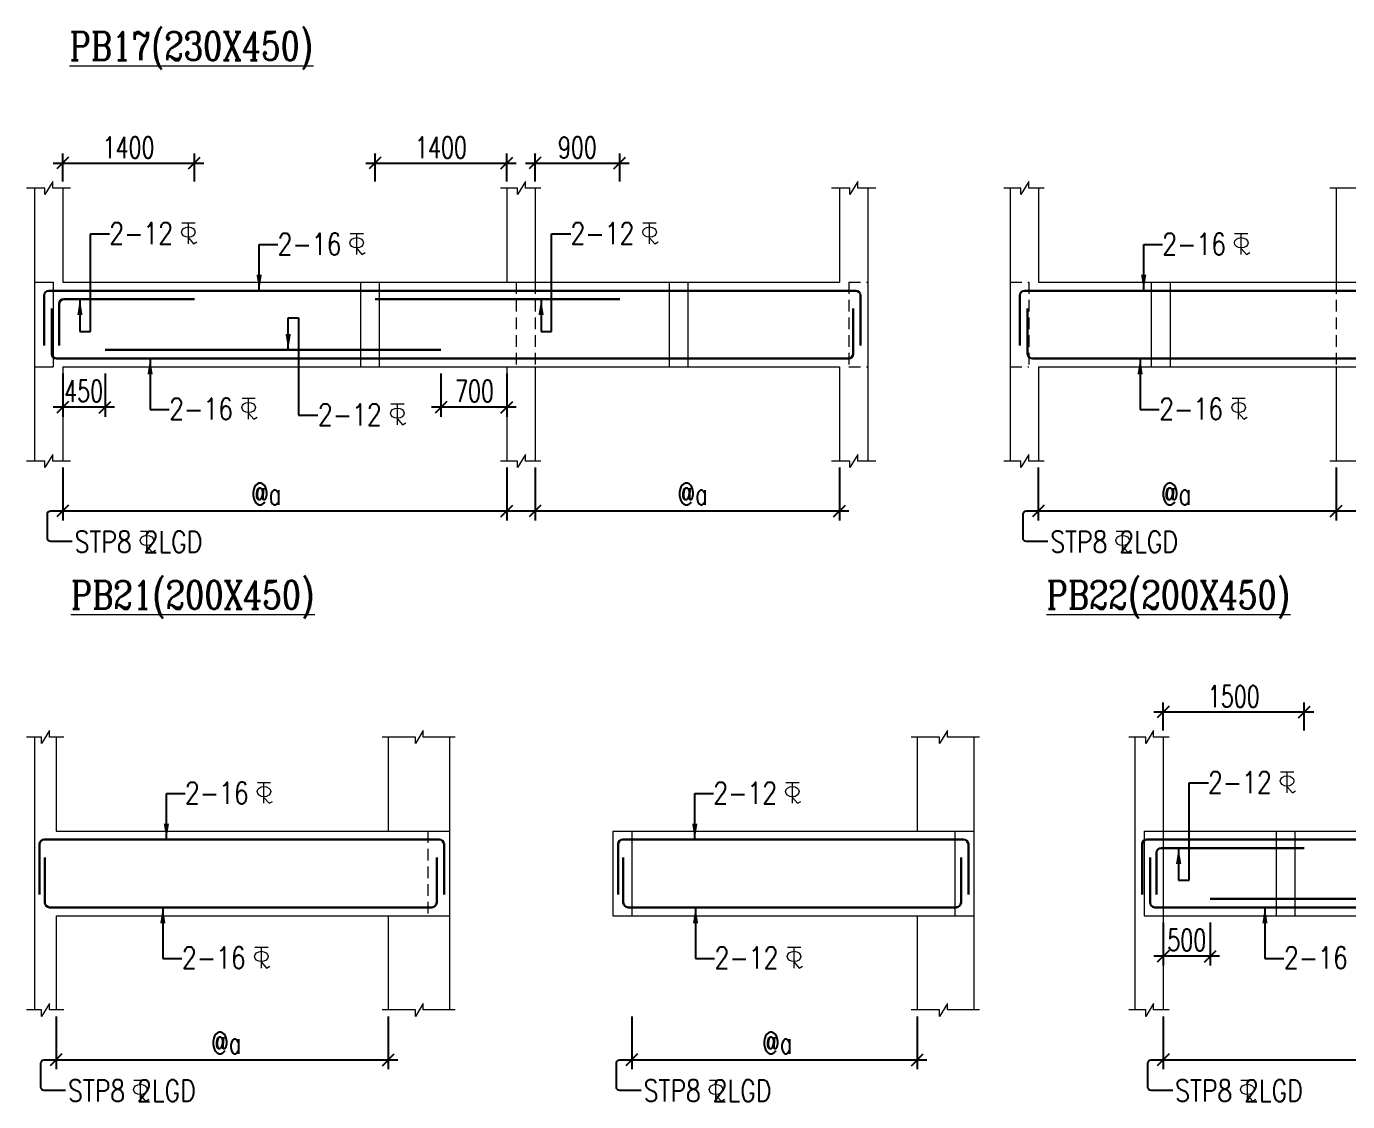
# Model space of a CAD drawing. Header units: millimetres. Extents: x 1277257 to 1543892, y 206696 to 309376.
# Drawn here: x 1479932 to 1493973, y 235588 to 247012 of the extents above; entities that cross this region are included whole.
import ezdxf

# ---------------------------------------------------------------- set-up
doc = ezdxf.new("R2010")
doc.units = ezdxf.units.MM
doc.header["$LTSCALE"] = 500
doc.header["$MEASUREMENT"] = 0
doc.header["$PDMODE"] = 34
doc.linetypes.add('HIDDEN', pattern=[0.375, 0.25, -0.125])
doc.layers.get('Defpoints').update_dxf_attribs({"lineweight": 0})
for name, color, linetype, lineweight in [('BEAM ELE', 2, 'Continuous', 15), ('DIM', 1, 'Continuous', 20), ('TAXT', 3, 'Continuous', 15), ('TEXT', 7, 'Continuous', 13), ('TEXT2', 3, 'Continuous', 15), ('TOWER AREA BEAM..', 3, 'Continuous', 20)]:
    doc.layers.add(name, color=color, linetype=linetype, lineweight=lineweight)
for name, color, linetype in [('D', 10, 'Continuous'), ('ST DIM.', 1, 'Continuous'), ('STEEL', 1, 'Continuous')]:
    doc.layers.add(name, color=color, linetype=linetype)
doc.styles.add('2MM', font='romans.shx', dxfattribs={"width": 0.7})
doc.styles.add('BHTESHT$0$HSCC2', font='romanc.shx')
doc.styles.add('haider', font='romans.shx')
doc.dimstyles.new('SHUIB MOD.', dxfattribs={"dimtxt": 230, "dimasz": 130, "dimexe": 100, "dimexo": 70, "dimgap": 50, "dimtad": 2, "dimdec": 0, "dimzin": 4, "dimdsep": 46, "dimtxsty": '2MM', "dimblk": 'OBLIQUE', "dimcen": 0.09, "dimdle": 100, "dimclrd": 1, "dimclre": 1, "dimclrt": 3, "dimadec": 0, "dimazin": 0, "dimtfac": 1, "dimtdec": 0, "dimtix": 1, "dimtmove": 2, "dimatfit": 3, "dimfxl": 100, "dimtolj": 1, "dimlwd": -1, "dimarcsym": 0})

# ---------------------------------------------------------------- blocks, each defined once
blk = doc.blocks.new('_Oblique')
at = {"color": 0, "linetype": 'ByBlock', "lineweight": -2}
blk.add_line((-0.5, -0.5), (0.5, 0.5), dxfattribs=at)
blk = doc.blocks.new('A$C76682FD6')
at = {"layer": 'TEXT', "color": 3, "ltscale": 0.2}
for p, q in [((143, 219, -1), (2, 219, -1)), ((72, 0, -1), (72, 219, -1)), ((72, 63, -1), (128, 0, -1)), ((128, 0, -1), (162, 21))]:
    blk.add_line(p, q, dxfattribs=at)
blk.add_ellipse((72, 124, -1), major_axis=(72.3, 0), ratio=0.753223, dxfattribs=at)
blk = doc.blocks.new('*D137')
at = {"layer": 'Defpoints', "color": 0, "ltscale": 100, "transparency": 16777216}
for p in [(1480318, 242394, 6), (1485038, 242394, 6), (1485038, 241863)]:
    blk.add_point(p, dxfattribs=at)
at = {"layer": 'ST DIM.', "color": 1, "lineweight": -2, "ltscale": 100, "transparency": 16777216}
for p, q in [((1480318, 242324), (1480318, 241763)), ((1485038, 242324), (1485038, 241763))]:
    blk.add_line(p, q, dxfattribs=at)
at = {"layer": 'ST DIM.', "color": 1, "ltscale": 100, "transparency": 16777216}
blk.add_line((1480218, 241863), (1485138, 241863), dxfattribs=at)
at = {"layer": 'ST DIM.', "color": 1, "ltscale": 100, "transparency": 16777216, "xscale": 125, "yscale": 125, "zscale": 125, "rotation": 180}
blk.add_blockref('_Oblique', (1480318, 241863), dxfattribs=at)
at = {"layer": 'ST DIM.', "color": 1, "ltscale": 100, "transparency": 16777216, "xscale": 125, "yscale": 125, "zscale": 125}
blk.add_blockref('_Oblique', (1485038, 241863), dxfattribs=at)
at = {"layer": 'ST DIM.', "color": 3, "ltscale": 100, "transparency": 16777216, "insert": (1482480, 242044), "char_height": 230, "attachment_point": 5, "style": '2MM'}
blk.add_mtext('\\A1;@a', dxfattribs=at)
blk = doc.blocks.new('*D138')
at = {"layer": 'Defpoints', "color": 0, "ltscale": 100, "transparency": 16777216}
for p in [(1485338, 242394, 6), (1488573, 242394, 6), (1488573, 241863)]:
    blk.add_point(p, dxfattribs=at)
at = {"layer": 'ST DIM.', "color": 1, "lineweight": -2, "ltscale": 100, "transparency": 16777216}
for p, q in [((1485338, 242324), (1485338, 241763)), ((1488573, 242324), (1488573, 241763))]:
    blk.add_line(p, q, dxfattribs=at)
at = {"layer": 'ST DIM.', "color": 1, "ltscale": 100, "transparency": 16777216}
blk.add_line((1485238, 241863), (1488673, 241863), dxfattribs=at)
at = {"layer": 'ST DIM.', "color": 1, "ltscale": 100, "transparency": 16777216, "xscale": 125, "yscale": 125, "zscale": 125, "rotation": 180}
blk.add_blockref('_Oblique', (1485338, 241863), dxfattribs=at)
at = {"layer": 'ST DIM.', "color": 1, "ltscale": 100, "transparency": 16777216, "xscale": 125, "yscale": 125, "zscale": 125}
blk.add_blockref('_Oblique', (1488573, 241863), dxfattribs=at)
at = {"layer": 'ST DIM.', "color": 3, "ltscale": 100, "transparency": 16777216, "insert": (1487012, 242044), "char_height": 230, "attachment_point": 5, "style": '2MM'}
blk.add_mtext('\\A1;@a', dxfattribs=at)
blk = doc.blocks.new('*D139')
at = {"layer": 'Defpoints', "color": 0, "ltscale": 100, "transparency": 16777216}
for p in [(1490686, 242394, 6), (1493851, 242394, 6), (1493851, 241863)]:
    blk.add_point(p, dxfattribs=at)
at = {"layer": 'ST DIM.', "color": 1, "lineweight": -2, "ltscale": 100, "transparency": 16777216}
for p, q in [((1490686, 242324), (1490686, 241763)), ((1493851, 242324), (1493851, 241763))]:
    blk.add_line(p, q, dxfattribs=at)
at = {"layer": 'ST DIM.', "color": 1, "ltscale": 100, "transparency": 16777216}
blk.add_line((1490586, 241863), (1493951, 241863), dxfattribs=at)
at = {"layer": 'ST DIM.', "color": 1, "ltscale": 100, "transparency": 16777216, "xscale": 125, "yscale": 125, "zscale": 125, "rotation": 180}
blk.add_blockref('_Oblique', (1490686, 241863), dxfattribs=at)
at = {"layer": 'ST DIM.', "color": 1, "ltscale": 100, "transparency": 16777216, "xscale": 125, "yscale": 125, "zscale": 125}
blk.add_blockref('_Oblique', (1493851, 241863), dxfattribs=at)
at = {"layer": 'ST DIM.', "color": 3, "ltscale": 100, "transparency": 16777216, "insert": (1492150, 242044), "char_height": 230, "attachment_point": 5, "style": '2MM'}
blk.add_mtext('\\A1;@a', dxfattribs=at)
blk = doc.blocks.new('*D154')
at = {"layer": 'Defpoints', "color": 0, "ltscale": 100, "transparency": 16777216}
for p in [(1480248, 236561, 6), (1483778, 236561, 6), (1483778, 236031)]:
    blk.add_point(p, dxfattribs=at)
at = {"layer": 'ST DIM.', "color": 1, "lineweight": -2, "ltscale": 100, "transparency": 16777216}
for p, q in [((1480248, 236491), (1480248, 235931)), ((1483778, 236491), (1483778, 235931))]:
    blk.add_line(p, q, dxfattribs=at)
at = {"layer": 'ST DIM.', "color": 1, "ltscale": 100, "transparency": 16777216}
blk.add_line((1480148, 236031), (1483878, 236031), dxfattribs=at)
at = {"layer": 'ST DIM.', "color": 1, "ltscale": 100, "transparency": 16777216, "xscale": 125, "yscale": 125, "zscale": 125, "rotation": 180}
blk.add_blockref('_Oblique', (1480248, 236031), dxfattribs=at)
at = {"layer": 'ST DIM.', "color": 1, "ltscale": 100, "transparency": 16777216, "xscale": 125, "yscale": 125, "zscale": 125}
blk.add_blockref('_Oblique', (1483778, 236031), dxfattribs=at)
at = {"layer": 'ST DIM.', "color": 3, "ltscale": 100, "transparency": 16777216, "insert": (1482055, 236211), "char_height": 230, "attachment_point": 5, "style": '2MM'}
blk.add_mtext('\\A1;@a', dxfattribs=at)
blk = doc.blocks.new('*D155')
at = {"layer": 'Defpoints', "color": 0, "ltscale": 100, "transparency": 16777216}
for p in [(1486365, 236561, 6), (1489400, 236561, 6), (1489400, 236031)]:
    blk.add_point(p, dxfattribs=at)
at = {"layer": 'ST DIM.', "color": 1, "lineweight": -2, "ltscale": 100, "transparency": 16777216}
for p, q in [((1486365, 236491), (1486365, 235931)), ((1489400, 236491), (1489400, 235931))]:
    blk.add_line(p, q, dxfattribs=at)
at = {"layer": 'ST DIM.', "color": 1, "ltscale": 100, "transparency": 16777216}
blk.add_line((1486265, 236031), (1489500, 236031), dxfattribs=at)
at = {"layer": 'ST DIM.', "color": 1, "ltscale": 100, "transparency": 16777216, "xscale": 125, "yscale": 125, "zscale": 125, "rotation": 180}
blk.add_blockref('_Oblique', (1486365, 236031), dxfattribs=at)
at = {"layer": 'ST DIM.', "color": 1, "ltscale": 100, "transparency": 16777216, "xscale": 125, "yscale": 125, "zscale": 125}
blk.add_blockref('_Oblique', (1489400, 236031), dxfattribs=at)
at = {"layer": 'ST DIM.', "color": 3, "ltscale": 100, "transparency": 16777216, "insert": (1487911, 236211), "char_height": 230, "attachment_point": 5, "style": '2MM'}
blk.add_mtext('\\A1;@a', dxfattribs=at)
blk = doc.blocks.new('*D156')
at = {"layer": 'Defpoints', "color": 0, "ltscale": 100, "transparency": 16777216}
for p in [(1492013, 236561, 6), (1497113, 236561, 6), (1497113, 236031)]:
    blk.add_point(p, dxfattribs=at)
at = {"layer": 'ST DIM.', "color": 1, "lineweight": -2, "ltscale": 100, "transparency": 16777216}
for p, q in [((1492013, 236491), (1492013, 235931)), ((1497113, 236491), (1497113, 235931))]:
    blk.add_line(p, q, dxfattribs=at)
at = {"layer": 'ST DIM.', "color": 1, "ltscale": 100, "transparency": 16777216}
blk.add_line((1491913, 236031), (1497213, 236031), dxfattribs=at)
at = {"layer": 'ST DIM.', "color": 1, "ltscale": 100, "transparency": 16777216, "xscale": 125, "yscale": 125, "zscale": 125, "rotation": 180}
blk.add_blockref('_Oblique', (1492013, 236031), dxfattribs=at)
at = {"layer": 'ST DIM.', "color": 1, "ltscale": 100, "transparency": 16777216, "xscale": 125, "yscale": 125, "zscale": 125}
blk.add_blockref('_Oblique', (1497113, 236031), dxfattribs=at)
at = {"layer": 'ST DIM.', "color": 3, "ltscale": 100, "transparency": 16777216, "insert": (1494777, 236211), "char_height": 230, "attachment_point": 5, "style": '2MM'}
blk.add_mtext('\\A1;@a', dxfattribs=at)
blk = doc.blocks.new('*D234')
at = {"layer": 'Defpoints', "color": 0, "ltscale": 100, "transparency": 16777216}
for p in [(1480318, 243394), (1480768, 243394), (1480318, 242965)]:
    blk.add_point(p, dxfattribs=at)
at = {"layer": 'ST DIM.', "color": 1, "lineweight": -2, "ltscale": 100, "transparency": 16777216}
for p, q in [((1480318, 243324), (1480318, 242865)), ((1480768, 243324), (1480768, 242865))]:
    blk.add_line(p, q, dxfattribs=at)
at = {"layer": 'ST DIM.', "color": 1, "ltscale": 100, "transparency": 16777216}
blk.add_line((1480868, 242965), (1480218, 242965), dxfattribs=at)
at = {"layer": 'ST DIM.', "color": 1, "ltscale": 100, "transparency": 16777216, "xscale": 125, "yscale": 125, "zscale": 125, "rotation": 180}
blk.add_blockref('_Oblique', (1480318, 242965), dxfattribs=at)
at = {"layer": 'ST DIM.', "color": 1, "ltscale": 100, "transparency": 16777216, "xscale": 125, "yscale": 125, "zscale": 125}
blk.add_blockref('_Oblique', (1480768, 242965), dxfattribs=at)
at = {"layer": 'ST DIM.', "color": 3, "ltscale": 100, "transparency": 16777216, "insert": (1480540, 243137), "char_height": 230, "attachment_point": 5, "style": '2MM'}
blk.add_mtext('\\A1;450', dxfattribs=at)
blk = doc.blocks.new('*D235')
at = {"layer": 'Defpoints', "color": 0, "ltscale": 100, "transparency": 16777216}
for p in [(1484338, 243394), (1485038, 243394), (1484338, 242965)]:
    blk.add_point(p, dxfattribs=at)
at = {"layer": 'ST DIM.', "color": 1, "lineweight": -2, "ltscale": 100, "transparency": 16777216}
for p, q in [((1484338, 243324), (1484338, 242865)), ((1485038, 243324), (1485038, 242865))]:
    blk.add_line(p, q, dxfattribs=at)
at = {"layer": 'ST DIM.', "color": 1, "ltscale": 100, "transparency": 16777216}
blk.add_line((1485138, 242965), (1484238, 242965), dxfattribs=at)
at = {"layer": 'ST DIM.', "color": 1, "ltscale": 100, "transparency": 16777216, "xscale": 125, "yscale": 125, "zscale": 125, "rotation": 180}
blk.add_blockref('_Oblique', (1484338, 242965), dxfattribs=at)
at = {"layer": 'ST DIM.', "color": 1, "ltscale": 100, "transparency": 16777216, "xscale": 125, "yscale": 125, "zscale": 125}
blk.add_blockref('_Oblique', (1485038, 242965), dxfattribs=at)
at = {"layer": 'ST DIM.', "color": 3, "ltscale": 100, "transparency": 16777216, "insert": (1484694, 243137), "char_height": 230, "attachment_point": 5, "style": '2MM'}
blk.add_mtext('\\A1;700', dxfattribs=at)
blk = doc.blocks.new('*D239')
at = {"layer": 'Defpoints', "color": 0, "ltscale": 100, "transparency": 16777216}
for p in [(1492013, 237561), (1492513, 237561), (1492013, 237132)]:
    blk.add_point(p, dxfattribs=at)
at = {"layer": 'ST DIM.', "color": 1, "lineweight": -2, "ltscale": 100, "transparency": 16777216}
for p, q in [((1492013, 237491), (1492013, 237032)), ((1492513, 237491), (1492513, 237032))]:
    blk.add_line(p, q, dxfattribs=at)
at = {"layer": 'ST DIM.', "color": 1, "ltscale": 100, "transparency": 16777216}
blk.add_line((1492613, 237132), (1491913, 237132), dxfattribs=at)
at = {"layer": 'ST DIM.', "color": 1, "ltscale": 100, "transparency": 16777216, "xscale": 125, "yscale": 125, "zscale": 125, "rotation": 180}
blk.add_blockref('_Oblique', (1492013, 237132), dxfattribs=at)
at = {"layer": 'ST DIM.', "color": 1, "ltscale": 100, "transparency": 16777216, "xscale": 125, "yscale": 125, "zscale": 125}
blk.add_blockref('_Oblique', (1492513, 237132), dxfattribs=at)
at = {"layer": 'ST DIM.', "color": 3, "ltscale": 100, "transparency": 16777216, "insert": (1492264, 237304), "char_height": 230, "attachment_point": 5, "style": '2MM'}
blk.add_mtext('\\A1;500', dxfattribs=at)
blk = doc.blocks.new('*D277')
at = {"layer": 'Defpoints', "color": 0, "ltscale": 100, "transparency": 16777216}
for p in [(1486238, 245560), (1485338, 245294), (1486238, 245294)]:
    blk.add_point(p, dxfattribs=at)
at = {"layer": 'ST DIM.', "color": 1, "lineweight": -2, "ltscale": 100, "transparency": 16777216}
for p, q in [((1485338, 245364), (1485338, 245660)), ((1486238, 245364), (1486238, 245660))]:
    blk.add_line(p, q, dxfattribs=at)
at = {"layer": 'ST DIM.', "color": 1, "ltscale": 100, "transparency": 16777216}
blk.add_line((1485238, 245560), (1486338, 245560), dxfattribs=at)
at = {"layer": 'ST DIM.', "color": 1, "ltscale": 100, "transparency": 16777216, "xscale": 125, "yscale": 125, "zscale": 125, "rotation": 180}
blk.add_blockref('_Oblique', (1485338, 245560), dxfattribs=at)
at = {"layer": 'ST DIM.', "color": 1, "ltscale": 100, "transparency": 16777216, "xscale": 125, "yscale": 125, "zscale": 125}
blk.add_blockref('_Oblique', (1486238, 245560), dxfattribs=at)
at = {"layer": 'ST DIM.', "color": 3, "ltscale": 100, "transparency": 16777216, "insert": (1485788, 245725), "char_height": 230, "attachment_point": 5, "style": '2MM'}
blk.add_mtext('\\A1;900', dxfattribs=at)
blk = doc.blocks.new('*D278')
at = {"layer": 'Defpoints', "color": 0, "ltscale": 100, "transparency": 16777216}
for p in [(1485038, 245560), (1483638, 245294), (1485038, 245294)]:
    blk.add_point(p, dxfattribs=at)
at = {"layer": 'ST DIM.', "color": 1, "lineweight": -2, "ltscale": 100, "transparency": 16777216}
for p, q in [((1483638, 245364), (1483638, 245660)), ((1485038, 245364), (1485038, 245660))]:
    blk.add_line(p, q, dxfattribs=at)
at = {"layer": 'ST DIM.', "color": 1, "ltscale": 100, "transparency": 16777216}
blk.add_line((1483538, 245560), (1485138, 245560), dxfattribs=at)
at = {"layer": 'ST DIM.', "color": 1, "ltscale": 100, "transparency": 16777216, "xscale": 125, "yscale": 125, "zscale": 125, "rotation": 180}
blk.add_blockref('_Oblique', (1483638, 245560), dxfattribs=at)
at = {"layer": 'ST DIM.', "color": 1, "ltscale": 100, "transparency": 16777216, "xscale": 125, "yscale": 125, "zscale": 125}
blk.add_blockref('_Oblique', (1485038, 245560), dxfattribs=at)
at = {"layer": 'ST DIM.', "color": 3, "ltscale": 100, "transparency": 16777216, "insert": (1484338, 245725), "char_height": 230, "attachment_point": 5, "style": '2MM'}
blk.add_mtext('\\A1;1400', dxfattribs=at)
blk = doc.blocks.new('*D279')
at = {"layer": 'Defpoints', "color": 0, "ltscale": 100, "transparency": 16777216}
for p in [(1481718, 245560), (1480318, 245294), (1481718, 245294)]:
    blk.add_point(p, dxfattribs=at)
at = {"layer": 'ST DIM.', "color": 1, "lineweight": -2, "ltscale": 100, "transparency": 16777216}
for p, q in [((1480318, 245364), (1480318, 245660)), ((1481718, 245364), (1481718, 245660))]:
    blk.add_line(p, q, dxfattribs=at)
at = {"layer": 'ST DIM.', "color": 1, "ltscale": 100, "transparency": 16777216}
blk.add_line((1480218, 245560), (1481818, 245560), dxfattribs=at)
at = {"layer": 'ST DIM.', "color": 1, "ltscale": 100, "transparency": 16777216, "xscale": 125, "yscale": 125, "zscale": 125, "rotation": 180}
blk.add_blockref('_Oblique', (1480318, 245560), dxfattribs=at)
at = {"layer": 'ST DIM.', "color": 1, "ltscale": 100, "transparency": 16777216, "xscale": 125, "yscale": 125, "zscale": 125}
blk.add_blockref('_Oblique', (1481718, 245560), dxfattribs=at)
at = {"layer": 'ST DIM.', "color": 3, "ltscale": 100, "transparency": 16777216, "insert": (1481018, 245725), "char_height": 230, "attachment_point": 5, "style": '2MM'}
blk.add_mtext('\\A1;1400', dxfattribs=at)
blk = doc.blocks.new('*D285')
at = {"layer": 'Defpoints', "color": 0, "ltscale": 100, "transparency": 16777216}
for p in [(1493513, 239727), (1492013, 239461), (1493513, 239461)]:
    blk.add_point(p, dxfattribs=at)
at = {"layer": 'ST DIM.', "color": 1, "lineweight": -2, "ltscale": 100, "transparency": 16777216}
for p, q in [((1492013, 239531), (1492013, 239827)), ((1493513, 239531), (1493513, 239827))]:
    blk.add_line(p, q, dxfattribs=at)
at = {"layer": 'ST DIM.', "color": 1, "ltscale": 100, "transparency": 16777216}
blk.add_line((1491913, 239727), (1493613, 239727), dxfattribs=at)
at = {"layer": 'ST DIM.', "color": 1, "ltscale": 100, "transparency": 16777216, "xscale": 125, "yscale": 125, "zscale": 125, "rotation": 180}
blk.add_blockref('_Oblique', (1492013, 239727), dxfattribs=at)
at = {"layer": 'ST DIM.', "color": 1, "ltscale": 100, "transparency": 16777216, "xscale": 125, "yscale": 125, "zscale": 125}
blk.add_blockref('_Oblique', (1493513, 239727), dxfattribs=at)
at = {"layer": 'ST DIM.', "color": 3, "ltscale": 100, "transparency": 16777216, "insert": (1492763, 239892), "char_height": 230, "attachment_point": 5, "style": '2MM'}
blk.add_mtext('\\A1;1500', dxfattribs=at)

msp = doc.modelspace()

# ---------------------------------------------------------------- linework, layer by layer
at = {"layer": 'BEAM ELE', "color": 3}
for points in [[(1480400.7, 245293.7), (1480213.6, 245293.7), (1480213.6, 245362.3), (1480129, 245225.7), (1480129, 245293.7), (1479932.5, 245293.7)], [(1485400.3, 245293.7), (1485236.6, 245293.7), (1485236.6, 245362.3), (1485152, 245225.7), (1485152, 245293.7), (1484971.6, 245293.7)], [(1488959.2, 245293.7), (1488767.6, 245293.7), (1488767.6, 245362.3), (1488683.1, 245225.7), (1488683.1, 245293.7), (1488487.5, 245293.7)], [(1490749.1, 245293.7), (1490585.4, 245293.7), (1490585.4, 245362.3), (1490500.8, 245225.7), (1490500.8, 245293.7), (1490320.4, 245293.7)], [(1494514.1, 245293.7), (1494204, 245293.7), (1494204, 245362.3), (1494119.4, 245225.7), (1494119.4, 245293.7), (1493785.4, 245293.7)], [(1480400.7, 242393.7), (1480213.6, 242393.7), (1480213.6, 242462.3), (1480129, 242325.7), (1480129, 242393.7), (1479932.5, 242393.7)], [(1485400.3, 242393.7), (1485236.6, 242393.7), (1485236.6, 242462.3), (1485152, 242325.7), (1485152, 242393.7), (1484971.6, 242393.7)], [(1488959.2, 242393.7), (1488767.6, 242393.7), (1488767.6, 242462.3), (1488683.1, 242325.7), (1488683.1, 242393.7), (1488487.5, 242393.7)], [(1490749.1, 242393.7), (1490585.4, 242393.7), (1490585.4, 242462.3), (1490500.8, 242325.7), (1490500.8, 242393.7), (1490320.4, 242393.7)], [(1494514.1, 242393.7), (1494204, 242393.7), (1494204, 242462.3), (1494119.4, 242325.7), (1494119.4, 242393.7), (1493785.4, 242393.7)], [(1480330.7, 239461.1), (1480176, 239461.1), (1480176, 239529.8), (1480091.5, 239393.1), (1480091.5, 239461.1), (1479932.5, 239461.1)], [(1484490.3, 239461.1), (1484150.2, 239461.1), (1484150.2, 239529.8), (1484065.7, 239393.1), (1484065.7, 239461.1), (1483711.6, 239461.1)], [(1490062.3, 239461.1), (1489722.2, 239461.1), (1489722.2, 239529.8), (1489637.7, 239393.1), (1489637.7, 239461.1), (1489333.6, 239461.1)], [(1492075.4, 239461.1), (1491911.7, 239461.1), (1491911.7, 239529.8), (1491827.2, 239393.1), (1491827.2, 239461.1), (1491646.7, 239461.1)], [(1480330.7, 236561.1), (1480176, 236561.1), (1480176, 236629.8), (1480091.5, 236493.1), (1480091.5, 236561.1), (1479932.5, 236561.1)], [(1484490.3, 236561.1), (1484150.2, 236561.1), (1484150.2, 236629.8), (1484065.7, 236493.1), (1484065.7, 236561.1), (1483711.6, 236561.1)], [(1490062.3, 236561.1), (1489722.2, 236561.1), (1489722.2, 236629.8), (1489637.7, 236493.1), (1489637.7, 236561.1), (1489333.6, 236561.1)], [(1492075.4, 236561.1), (1491911.7, 236561.1), (1491911.7, 236629.8), (1491827.2, 236493.1), (1491827.2, 236561.1), (1491646.7, 236561.1)]]:
    msp.add_lwpolyline(points, dxfattribs=at)
at = {"layer": 'ST DIM.', "elevation": -2.7}
for points in [[(1480418.9, 241538), (1480190.6, 241538, -0.4142136), (1480154.8, 241573.8), (1480154.8, 241827.4, -0.4142136), (1480190.6, 241863.1), (1487343.7, 241863.1)], [(1490787.7, 241538), (1490559.4, 241538, -0.4142136), (1490523.6, 241573.8), (1490523.6, 241827.4, -0.4142136), (1490559.4, 241863.1), (1494937, 241863.1)], [(1480348.9, 235705.4), (1480120.6, 235705.4, -0.4142136), (1480084.8, 235741.2), (1480084.8, 235994.8, -0.4142136), (1480120.6, 236030.6), (1480247.7, 236030.6)], [(1486466.2, 235705.4), (1486237.8, 235705.4, -0.4142136), (1486202, 235741.2), (1486202, 235994.8, -0.4142136), (1486237.8, 236030.6), (1486364.9, 236030.6)], [(1492114, 235705.4), (1491885.7, 235705.4, -0.4142136), (1491849.9, 235741.2), (1491849.9, 235994.8, -0.4142136), (1491885.7, 236030.6), (1498876.6, 236030.6)]]:
    msp.add_lwpolyline(points, format="xyb", dxfattribs=at)
at = {"layer": 'STEEL', "color": 4, "lineweight": 30, "ltscale": 10}
for p, q in [((1480170.2, 244203.7, -140.7), (1488746, 244203.7, -2346141.3)), ((1490539, 244203.7, -140.7), (1497224.5, 244203.7, -2346141.3)), ((1480120.2, 243620, -186.5), (1480120.2, 244153.7, -186.5)), ((1480280.3, 243620, -186.5), (1480280.3, 244063.7, -186.5)), ((1480330.3, 244113.7, -2512599.7), (1481717.7, 244113.7, -2792307)), ((1483637.7, 244113.7, -2308440.5), (1486237.7, 244113.7, -2792307)), ((1488795.9, 243620, -186.5), (1488795.9, 244153.7, -186.5)), ((1490489, 243620, -186.5), (1490489, 244153.7, -186.5)), ((1480203.8, 243533.7, -599978), (1480203.8, 244014.7, -599978)), ((1488717.8, 243533.7, -599978), (1488717.8, 244014.7, -599978)), ((1490572.6, 243533.7, -599978), (1490572.6, 244014.7, -599978)), ((1480253.8, 243483.7, -599942.4), (1488667.8, 243483.7, -2883032.6)), ((1480767.7, 243573.7, -2068947.1), (1484337.7, 243573.7, -2275799.9)), ((1490622.6, 243483.7, -599942.4), (1497146.2, 243483.7, -2883032.6)), ((1480072.8, 237787.4, -186.5), (1480072.8, 238321.1, -186.5)), ((1480122.8, 238371.1, -140.7), (1484320.7, 238371.1, -2346141.3)), ((1484370.5, 237787.4, -186.5), (1484370.5, 238321.1, -186.5)), ((1486220.1, 237787.4, -186.5), (1486220.1, 238321.1, -186.5)), ((1486270.1, 238371.1, -140.7), (1489892.7, 238371.1, -2346141.3)), ((1489942.6, 237787.4, -186.5), (1489942.6, 238321.1, -186.5)), ((1491790, 237787.4, -186.5), (1491790, 238321.1, -186.5)), ((1491840, 238371.1, -140.7), (1502706, 238371.1, -2346141.3)), ((1491990.4, 238281.1, -2620658.3), (1493512.8, 238281.1, -2792307)), ((1480128.6, 237701.1, -599978), (1480128.6, 238182.2, -599978)), ((1484292.4, 237701.1, -599978), (1484292.4, 238182.2, -599978)), ((1486275.8, 237701.1, -599978), (1486275.8, 238182.2, -599978)), ((1489864.5, 237701.1, -599978), (1489864.5, 238182.2, -599978)), ((1491873.6, 237701.1, -599978), (1491873.6, 238182.2, -599978)), ((1491940.4, 237787.4, -186.5), (1491940.4, 238231.1, -186.5)), ((1492512.8, 237741.1, -2068947.1), (1496362.8, 237741.1, -2273801.2)), ((1480178.6, 237651.1, -599942.4), (1484242.4, 237651.1, -2883032.6)), ((1486325.8, 237651.1, -599942.4), (1489814.5, 237651.1, -2883032.6)), ((1491923.6, 237651.1, -599942.4), (1502627.7, 237651.1, -2883032.6))]:
    msp.add_line(p, q, dxfattribs=at)
for centre, start, end in [((1480170.2, 244153.7, -186.5), 90, 180), ((1488745.9, 244153.7, -186.5), 0, 90), ((1490539, 244153.7, -186.5), 90, 180), ((1480330.3, 244063.7, -186.5), 90, 180), ((1480253.8, 243533.7, -599978), 180, 270), ((1488667.8, 243533.7, -599978), 270, 0), ((1490622.6, 243533.7, -599978), 180, 270), ((1480122.8, 238321.1, -186.5), 90, 180), ((1484320.5, 238321.1, -186.5), 0, 90), ((1486270.1, 238321.1, -186.5), 90, 180), ((1489892.6, 238321.1, -186.5), 0, 90), ((1491840, 238321.1, -186.5), 90, 180), ((1491990.4, 238231.1, -186.5), 90, 180), ((1480178.6, 237701.1, -599978), 180, 270), ((1484242.4, 237701.1, -599978), 270, 0), ((1486325.8, 237701.1, -599978), 180, 270), ((1489814.5, 237701.1, -599978), 270, 0), ((1491923.6, 237701.1, -599978), 180, 270)]:
    msp.add_arc(centre, 50, start, end, dxfattribs=at)
at = {"layer": 'TOWER AREA BEAM..'}
for p, q in [((1480017.7, 245293.7), (1480017.7, 242393.7)), ((1480317.7, 245293.7), (1480317.7, 244293.7)), ((1485037.7, 245293.7), (1485037.7, 244293.7)), ((1485337.7, 245293.7), (1485337.7, 244293.7)), ((1488572.7, 245293.7), (1488572.7, 244293.7)), ((1488872.7, 245293.7), (1488872.7, 242393.7)), ((1490386.5, 245293.7), (1490386.5, 242393.7)), ((1490686.5, 245293.7), (1490686.5, 244293.7)), ((1493851.5, 245293.7), (1493851.5, 244293.7)), ((1480017.7, 244293.7), (1480217.7, 244293.7)), ((1480217.7, 244293.7), (1480217.7, 243393.7)), ((1480317.7, 244293.7), (1488572.7, 244293.7)), ((1483482.7, 244293.7), (1483482.7, 243393.7)), ((1483682.7, 244293.7), (1483682.7, 243393.7)), ((1486762.6, 244293.7), (1486762.6, 243393.7)), ((1486962.6, 244293.7), (1486962.6, 243393.7)), ((1490686.5, 244293.7), (1497331.4, 244293.7)), ((1491886.5, 244293.7), (1491886.5, 243393.7)), ((1492086.5, 244293.7), (1492086.5, 243393.7)), ((1480017.7, 243393.7), (1480217.7, 243393.7)), ((1480317.7, 243393.7), (1480317.7, 242393.7)), ((1480317.7, 243393.7), (1488572.7, 243393.7)), ((1485037.7, 243393.7), (1485037.7, 242393.7)), ((1485337.7, 243393.7), (1485337.7, 242393.7)), ((1488572.7, 243393.7), (1488572.7, 242393.7)), ((1490686.5, 243393.7), (1490686.5, 242393.7)), ((1490686.5, 243393.7), (1497331.4, 243393.7)), ((1493851.5, 243393.7), (1493851.5, 242393.7)), ((1480017.7, 239461.1), (1480017.7, 236561.1)), ((1480247.7, 239461.1), (1480247.7, 238461.1)), ((1483777.6, 239461.1), (1483777.6, 238461.1)), ((1484427.6, 239461.1), (1484427.6, 238461.1)), ((1489399.7, 239461.1), (1489399.7, 238461.1)), ((1489999.7, 239461.1), (1489999.7, 238461.1)), ((1491712.8, 239461.1), (1491712.8, 236561.1)), ((1492012.8, 239461.1), (1492012.8, 238461.1)), ((1480247.7, 238461.1), (1484427.6, 238461.1)), ((1484427.6, 238461.1), (1484427.6, 236561.1)), ((1486164.9, 238461.1), (1486164.9, 237561.1)), ((1486164.9, 238461.1), (1489999.7, 238461.1)), ((1486364.9, 238461.1), (1486364.9, 237561.1)), ((1489799.7, 238461.1), (1489799.7, 237561.1)), ((1489999.7, 238461.1), (1489999.7, 236561.1)), ((1491812.8, 238461.1), (1492012.8, 238461.1)), ((1491812.8, 238461.1), (1491812.8, 237561.1)), ((1492012.8, 238461.1), (1492012.8, 237561.1)), ((1492012.8, 238461.1), (1502812.9, 238461.1)), ((1493212.8, 238461.1), (1493212.8, 237561.1)), ((1493412.8, 238461.1), (1493412.8, 237561.1)), ((1480247.7, 237561.1), (1480247.7, 236561.1)), ((1480247.7, 237561.1), (1484427.6, 237561.1)), ((1483777.6, 237561.1), (1483777.6, 236561.1)), ((1486164.9, 237561.1), (1489999.7, 237561.1)), ((1489399.7, 237561.1), (1489399.7, 236561.1)), ((1491812.8, 237561.1), (1492012.8, 237561.1)), ((1492012.8, 237561.1), (1492012.8, 236561.1)), ((1492012.8, 237561.1), (1502812.9, 237561.1))]:
    msp.add_line(p, q, dxfattribs=at)
at = {"layer": 'TOWER AREA BEAM..', "linetype": 'HIDDEN'}
for p, q in [((1485137.7, 244293.7), (1485137.7, 243393.7)), ((1485337.7, 244293.7), (1485337.7, 243393.7)), ((1488672.7, 244293.7), (1488672.7, 243393.7)), ((1488672.7, 244293.7), (1488872.7, 244293.7)), ((1490386.5, 244293.7), (1490586.5, 244293.7)), ((1490586.5, 244293.7), (1490586.5, 243393.7)), ((1493851.5, 244293.7), (1493851.5, 243393.7)), ((1488672.7, 243393.7), (1488872.7, 243393.7)), ((1490386.5, 243393.7), (1490586.5, 243393.7)), ((1484197.6, 238461.1), (1484197.6, 237561.1))]:
    msp.add_line(p, q, dxfattribs=at)

# ---------------------------------------------------------------- block references
at = {"layer": 'DIM', "lineweight": 0}
for p in [(1481581.4, 244702.4, 1869101.5), (1486482.7, 244702.4, 1869101.5), (1483370.6, 244589.2, -22512), (1492770.8, 244589.2, -22512), (1482221.8, 242838.4, -599957.5), (1492743, 242838.4, -599957.5), (1483802.9, 242777.9, 2227283.3), (1481141.4, 241425.3, -2.2), (1491510.2, 241425.3, -2.2), (1482384.8, 238756.7, -22512), (1488000.4, 238756.7, -22512), (1493257.8, 238869.8, 1869101.5), (1482357, 237005.8, -599957.5), (1488018.3, 237005.8, -599957.5), (1481071.4, 235592.7, -2.2), (1487188.6, 235592.7, -2.2), (1492836.5, 235592.7, -2.2)]:
    msp.add_blockref('A$C76682FD6', p, dxfattribs=at)

# ---------------------------------------------------------------- texts
at = {"layer": 'TAXT', "style": 'BHTESHT$0$HSCC2', "width": 0.8}
for s, p in [('%%UPB17(230X450)', (1480390.5, 246654.4, 1175946.7)), ('%%UPB21(200X450)', (1480403.8, 240821.8, 1175946.7)), ('%%UPB22(200X450)', (1490772.6, 240821.8, 1175946.7))]:
    msp.add_text(s, height=300, dxfattribs=at).set_placement(p)
at = {"layer": 'TEXT2', "color": 3, "style": 'haider', "width": 0.8}
for s, p in [('2-12', (1480813.4, 244697.2, 1869100.7)), ('2-12', (1485714.6, 244697.2, 1869100.7)), ('2-16', (1482602.6, 244584, -22512.8)), ('2-16', (1492002.8, 244584, -22512.8)), ('2-16', (1481449.5, 242833.2, 1197983.4)), ('2-16', (1491970.6, 242833.2, 1197983.4)), ('2-12', (1483030.5, 242772.8, 4025224.2)), ('STP8 2LGD', (1480444.7, 241420.1, -3)), ('STP8 2LGD', (1490813.5, 241420.1, -3)), ('2-16', (1481616.8, 238751.5, -22512.8)), ('2-12', (1487232.3, 238751.5, -22512.8)), ('2-12', (1492489.8, 238864.7, 1869100.7)), ('2-16', (1481584.6, 237000.6, 1197983.4)), ('2-12', (1487245.9, 237000.6, 1197983.4)), ('2-16', (1493297, 237000.6, 1197983.4)), ('STP8 2LGD', (1480374.7, 235587.6, -3)), ('STP8 2LGD', (1486492, 235587.6, -3)), ('STP8 2LGD', (1492139.8, 235587.6, -3))]:
    msp.add_text(s, height=230, dxfattribs=at).set_placement(p)

# ---------------------------------------------------------------- dimensions: what is measured, and where the dimension line sits
at = {"layer": 'ST DIM.', "ltscale": 100}
for base, p1, p2, picture, middle in [((1481717.7, 245559.6), (1480317.7, 245293.7), (1481717.7, 245293.7), '*D279', (1481017.7, 245724.6)), ((1485037.7, 245559.6), (1483637.7, 245293.7), (1485037.7, 245293.7), '*D278', (1484337.7, 245724.6)), ((1486237.7, 245559.6), (1485337.7, 245293.7), (1486237.7, 245293.7), '*D277', (1485787.7, 245724.6)), ((1493512.8, 239727), (1492012.8, 239461.1), (1493512.8, 239461.1), '*D285', (1492762.8, 239892))]:
    dim = msp.add_linear_dim(base=base, p1=p1, p2=p2, dimstyle='SHUIB MOD.', override={"dimasz": 125}, dxfattribs=at)
    dim.commit()
    dim.dimension.update_dxf_attribs({"geometry": picture, "text_midpoint": middle})
for base, p1, p2, picture, middle in [((1480317.7, 242964.6), (1480767.7, 243393.7), (1480317.7, 243393.7), '*D234', (1480539.6, 243136.5)), ((1484337.7, 242964.6), (1485037.7, 243393.7), (1484337.7, 243393.7), '*D235', (1484693.6, 243136.5)), ((1492012.8, 237132), (1492512.8, 237561.1), (1492012.8, 237561.1), '*D239', (1492264.4, 237304))]:
    dim = msp.add_linear_dim(base=base, p1=p1, p2=p2, dimstyle='SHUIB MOD.', override={"dimasz": 125}, dxfattribs=at)
    dim.commit()
    dim.dimension.update_dxf_attribs({"geometry": picture, "text_midpoint": middle, "dimtype": 160})
for base, p1, p2, picture, middle in [((1485037.7, 241863.1, -6.3), (1480317.7, 242393.7), (1485037.7, 242393.7), '*D137', (1482480.3, 242043.6, -6.3)), ((1488572.7, 241863.1, -6.3), (1485337.7, 242393.7), (1488572.7, 242393.7), '*D138', (1487011.8, 242043.6, -6.3)), ((1493851.5, 241863.1, -6.3), (1490686.5, 242393.7), (1493851.5, 242393.7), '*D139', (1492149.5, 242043.6, -6.3)), ((1483777.6, 236030.6, -6.3), (1480247.7, 236561.1), (1483777.6, 236561.1), '*D154', (1482054.6, 236211, -6.3)), ((1489399.7, 236030.6, -6.3), (1486364.9, 236561.1), (1489399.7, 236561.1), '*D155', (1487910.8, 236211, -6.3)), ((1497112.8, 236030.6, -6.3), (1492012.8, 236561.1), (1497112.8, 236561.1), '*D156', (1494776.6, 236211, -6.3))]:
    dim = msp.add_linear_dim(base=base, p1=p1, p2=p2, text='@a', dimstyle='SHUIB MOD.', override={"dimasz": 125}, dxfattribs=at)
    dim.commit()
    dim.dimension.update_dxf_attribs({"geometry": picture, "text_midpoint": middle, "dimtype": 160})

# ---------------------------------------------------------------- leaders
at = {"layer": 'D', "linetype": 'Continuous'}
for points in [[(1480501, 244113.7, -2593024.7), (1480501, 243771.3, -2593024.7), (1480612.2, 243771.3, -2593024.7), (1480612.2, 244806.9, -2593024.7), (1480816.7, 244806.9, -2593024.7)], [(1485402.3, 244113.7, -2593024.7), (1485402.3, 243771.3, -2593024.7), (1485513.5, 243771.3, -2593024.7), (1485513.5, 244806.9, -2593024.7), (1485717.9, 244806.9, -2593024.7)], [(1482405.9, 244203.7, -4484638.2), (1482405.9, 244693.7, -4484638.2), (1482605.9, 244693.7, -4484638.2)], [(1491806.1, 244203.7, -4484638.2), (1491806.1, 244693.7, -4484638.2), (1492006.1, 244693.7, -4484638.2)], [(1482714.5, 243573.7, -2234842.8), (1482714.5, 243916.1, -2234842.8), (1482825.7, 243916.1, -2234842.8), (1482825.7, 242880.5, -2234842.8), (1483030.2, 242880.5, -2234842.8)], [(1481247.1, 243483.7, -5062083.7), (1481247.1, 242940.9, -5062083.7), (1481449.1, 242940.9, -5062083.7)], [(1491768.2, 243483.7, -5062083.7), (1491768.2, 242940.9, -5062083.7), (1491970.3, 242940.9, -5062083.7)], [(1492177.4, 238281.1, -2593024.7), (1492177.4, 237938.7, -2593024.7), (1492288.6, 237938.7, -2593024.7), (1492288.6, 238974.3, -2593024.7), (1492493.1, 238974.3, -2593024.7)], [(1481420.1, 238371.1, -4484638.2), (1481420.1, 238861.1, -4484638.2), (1481620.1, 238861.1, -4484638.2)], [(1487035.7, 238371.1, -4484638.2), (1487035.7, 238861.1, -4484638.2), (1487235.6, 238861.1, -4484638.2)], [(1481382.2, 237651.1, -5062083.7), (1481382.2, 237108.4, -5062083.7), (1481584.3, 237108.4, -5062083.7)], [(1487043.5, 237651.1, -5062083.7), (1487043.5, 237108.4, -5062083.7), (1487245.5, 237108.4, -5062083.7)], [(1493094.6, 237651.1, -5062083.7), (1493094.6, 237108.4, -5062083.7), (1493296.6, 237108.4, -5062083.7)]]:
    msp.add_leader(points, dimstyle='SHUIB MOD.', override={"dimasz": 170, "dimtad": 0}, dxfattribs=at)

doc.saveas('drawing.dxf')
